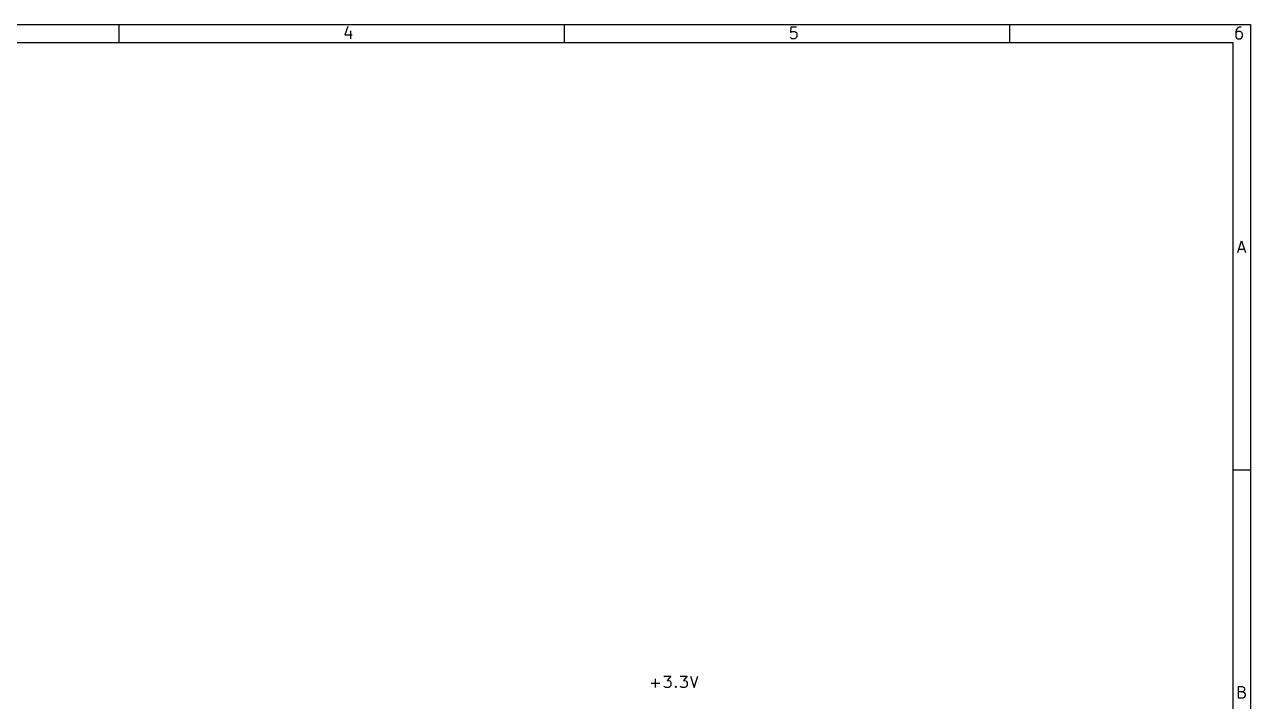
# Model space of a CAD drawing. Extents: x 0.4 to 11.3, y -7.9 to -0.4.
# Drawn here: x 5.88 to 11.3, y -3.38 to -0.39 of the extents above; entities that cross this region are included whole.
import ezdxf

# ---------------------------------------------------------------- set-up
doc = ezdxf.new("R2010")
doc.units = 0
doc.header["$MEASUREMENT"] = 0
doc.layers.add('CYAN2', color=4, linetype='CONTINUOUS')
doc.layers.add('RED2', color=1, linetype='CONTINUOUS')

msp = doc.modelspace()

# ---------------------------------------------------------------- linework, layer by layer
at = {"layer": 'CYAN2', "linetype": 'CONTINUOUS'}
for p, q in [((8.65, -3.3038), (8.6881, -3.3038)), ((8.669, -3.3228), (8.669, -3.2847)), ((8.7071, -3.2728), (8.7381, -3.2728)), ((8.7381, -3.2728), (8.7214, -3.2919)), ((8.7214, -3.2919), (8.7286, -3.2919)), ((8.7286, -3.2919), (8.7333, -3.2942)), ((8.7333, -3.2942), (8.7357, -3.2966)), ((8.7357, -3.2966), (8.7381, -3.3014)), ((8.7381, -3.3014), (8.7381, -3.3133)), ((8.7786, -3.2728), (8.8095, -3.2728)), ((8.8095, -3.2728), (8.7929, -3.2919)), ((8.7929, -3.2919), (8.8, -3.2919)), ((8.8, -3.2919), (8.8048, -3.2942)), ((8.8048, -3.2942), (8.8071, -3.2966)), ((8.8071, -3.2966), (8.8095, -3.3014)), ((8.8095, -3.3014), (8.8095, -3.3133)), ((8.8238, -3.2728), (8.8405, -3.3228)), ((8.8405, -3.3228), (8.8571, -3.2728)), ((8.7095, -3.3204), (8.7071, -3.318)), ((8.7143, -3.3228), (8.7095, -3.3204)), ((8.7286, -3.3228), (8.7143, -3.3228)), ((8.7333, -3.3204), (8.7286, -3.3228)), ((8.7357, -3.318), (8.7333, -3.3204)), ((8.7381, -3.3133), (8.7357, -3.318)), ((8.7571, -3.3204), (8.7595, -3.318)), ((8.7595, -3.3228), (8.7571, -3.3204)), ((8.7595, -3.318), (8.7619, -3.3204)), ((8.7595, -3.318), (8.7595, -3.3228)), ((8.7619, -3.3204), (8.7595, -3.3228)), ((8.781, -3.3204), (8.7786, -3.318)), ((8.7857, -3.3228), (8.781, -3.3204)), ((8.8, -3.3228), (8.7857, -3.3228)), ((8.8048, -3.3204), (8.8, -3.3228)), ((8.8071, -3.318), (8.8048, -3.3204)), ((8.8095, -3.3133), (8.8071, -3.318))]:
    msp.add_line(p, q, dxfattribs=at)
at = {"layer": 'RED2', "linetype": 'CONTINUOUS'}
for p, q in [((0.3937, -0.3937), (11.2993, -0.3937)), ((6.2992, -0.4724), (6.2992, -0.3937)), ((7.3093, -0.4028), (7.2971, -0.4394)), ((7.3215, -0.4223), (7.3215, -0.4564)), ((8.2677, -0.4724), (8.2677, -0.3937)), ((9.268, -0.4053), (9.2656, -0.4296)), ((9.2656, -0.4296), (9.268, -0.4272)), ((9.2924, -0.4053), (9.268, -0.4053)), ((9.268, -0.4272), (9.2729, -0.4248)), ((9.2729, -0.4248), (9.2851, -0.4248)), ((9.2851, -0.4248), (9.29, -0.4272)), ((9.29, -0.4272), (9.2924, -0.4296)), ((9.2924, -0.4296), (9.2948, -0.4345)), ((10.2362, -0.4724), (10.2362, -0.3937)), ((11.2365, -0.4174), (11.2341, -0.4272)), ((11.2341, -0.4272), (11.2341, -0.4467)), ((11.2365, -0.4296), (11.2341, -0.4345)), ((11.2414, -0.4101), (11.2365, -0.4174)), ((11.239, -0.4272), (11.2365, -0.4296)), ((11.2439, -0.4248), (11.239, -0.4272)), ((11.2439, -0.4077), (11.2414, -0.4101)), ((11.2487, -0.4053), (11.2439, -0.4077)), ((11.2536, -0.4248), (11.2439, -0.4248)), ((11.2585, -0.4053), (11.2487, -0.4053)), ((11.2585, -0.4272), (11.2536, -0.4248)), ((11.2609, -0.4296), (11.2585, -0.4272)), ((11.2633, -0.4345), (11.2609, -0.4296)), ((11.2993, -0.3937), (11.2993, -7.8743)), ((0.4724, -0.4724), (11.2206, -0.4724)), ((7.2971, -0.4394), (7.3288, -0.4394)), ((9.268, -0.454), (9.2656, -0.4516)), ((9.2729, -0.4564), (9.268, -0.454)), ((9.2851, -0.4564), (9.2729, -0.4564)), ((9.29, -0.454), (9.2851, -0.4564)), ((9.2924, -0.4516), (9.29, -0.454)), ((9.2948, -0.4467), (9.2924, -0.4516)), ((9.2948, -0.4345), (9.2948, -0.4467)), ((11.2206, -0.4724), (11.2206, -7.7956)), ((11.2341, -0.4467), (11.2365, -0.4516)), ((11.2365, -0.4516), (11.239, -0.454)), ((11.239, -0.454), (11.2439, -0.4564)), ((11.2439, -0.4564), (11.2536, -0.4564)), ((11.2536, -0.4564), (11.2585, -0.454)), ((11.2585, -0.454), (11.2609, -0.4516)), ((11.2609, -0.4516), (11.2633, -0.4467)), ((11.2633, -0.4467), (11.2633, -0.4345)), ((11.2429, -1.4013), (11.2599, -1.3501)), ((11.2599, -1.3501), (11.277, -1.4013)), ((11.2477, -1.3867), (11.2721, -1.3867)), ((11.2993, -2.3622), (11.2206, -2.3622)), ((11.2465, -3.3698), (11.2465, -3.3186)), ((11.2465, -3.3186), (11.2636, -3.3186)), ((11.2636, -3.343), (11.2465, -3.343)), ((11.2636, -3.3186), (11.2685, -3.3211)), ((11.2685, -3.3406), (11.2636, -3.343)), ((11.2636, -3.343), (11.2709, -3.3455)), ((11.2685, -3.3211), (11.2709, -3.3235)), ((11.2709, -3.3381), (11.2685, -3.3406)), ((11.2709, -3.3235), (11.2733, -3.3284)), ((11.2733, -3.3333), (11.2709, -3.3381)), ((11.2709, -3.3455), (11.2733, -3.3479)), ((11.2733, -3.3284), (11.2733, -3.3333)), ((11.2733, -3.3479), (11.2758, -3.3528)), ((11.2758, -3.3528), (11.2758, -3.3601)), ((11.266, -3.3698), (11.2465, -3.3698)), ((11.2709, -3.3674), (11.266, -3.3698)), ((11.2733, -3.365), (11.2709, -3.3674)), ((11.2758, -3.3601), (11.2733, -3.365))]:
    msp.add_line(p, q, dxfattribs=at)

doc.saveas('drawing.dxf')
